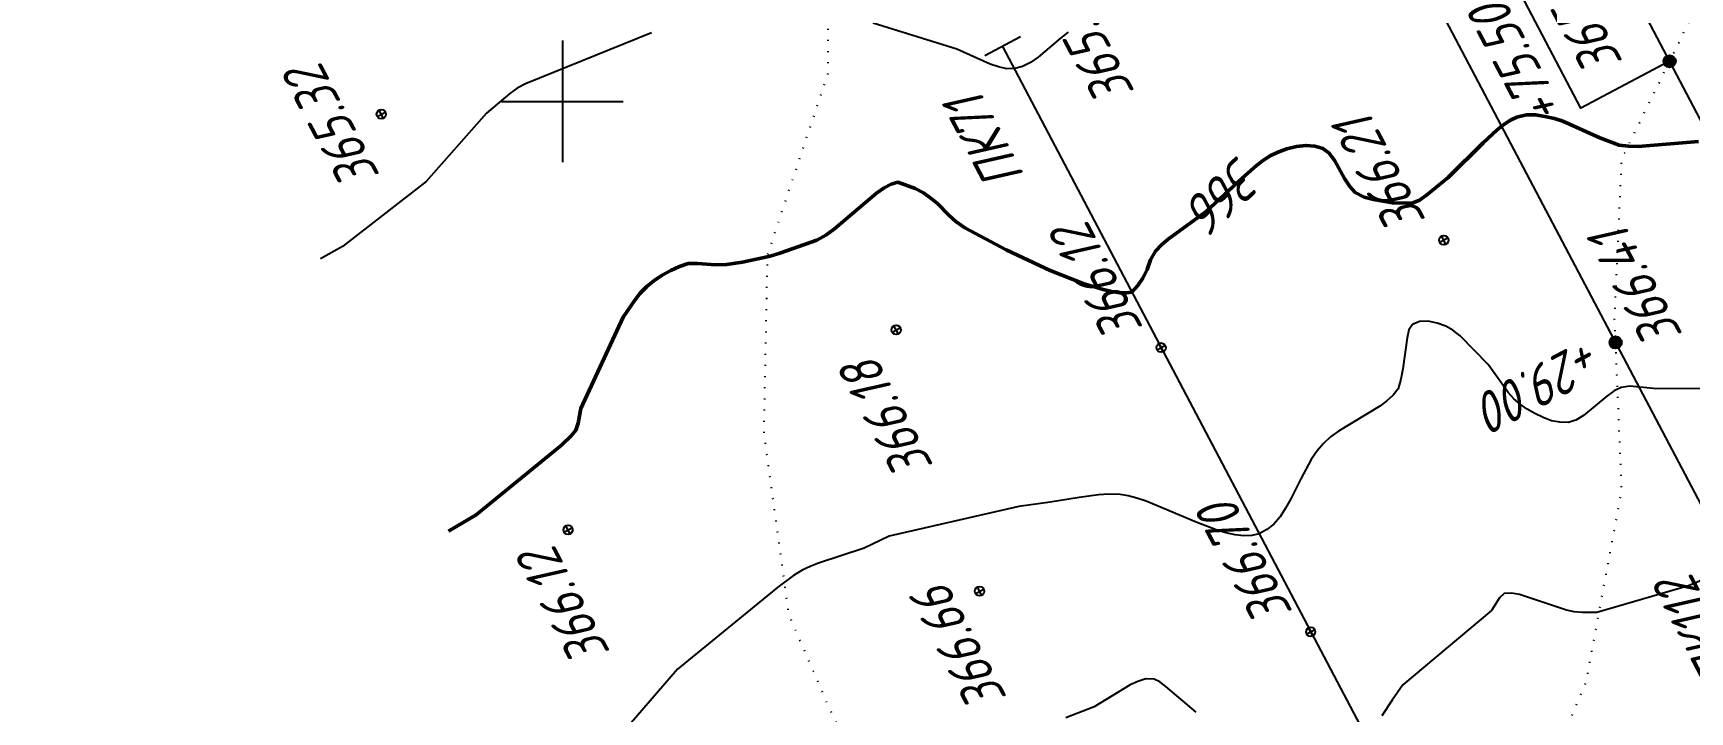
# Model space of a CAD drawing. Extents: x 1519150 to 1520806, y 2185741 to 2187019.
# Drawn here: x 1519547.8 to 1519711.2, y 2186139.8 to 2186206.7 of the extents above; entities that cross this region are included whole.
import ezdxf
from ezdxf.enums import TextEntityAlignment as Align

# ---------------------------------------------------------------- set-up
doc = ezdxf.new("R2010")
doc.units = 0
doc.linetypes.add('ИИDot', pattern=[1, 0, -1])
for name, color, linetype, lineweight in [('ИИ_ГЕОСЕТКА_025', 3, 'Continuous', 25), ('ИИ_КОНТУР_025', 7, 'ИИDot', 25), ('ИИ_ОТМЕТКА_025', 7, 'Continuous', 25), ('ИИ_ПИКЕТАЖ_025', 7, 'Continuous', 25), ('ИИ_РАЗМЕР_025', 7, 'Continuous', 25), ('ИИ_РЕЛЬЕФ_025', 34, 'Continuous', 25), ('ИИ_РЕЛЬЕФ_050', 34, 'Continuous', 50), ('ИИ_ТРАССА_АД_025', 1, 'Continuous', 25), ('ИИ_ТРАССА_ТРУБ_025', 7, 'Continuous', 25)]:
    doc.layers.add(name, color=color, linetype=linetype, lineweight=lineweight)
doc.styles.add('VNIPISIMPLEXCUR', font='simplex.shx', dxfattribs={"width": 0.8, "oblique": 15})
doc.dimstyles.new('ИИ-2000-м-dm$2', dxfattribs={"dimscale": 2, "dimtxt": 2.5, "dimasz": 2.5, "dimexe": 1.25, "dimexo": 0, "dimgap": 1, "dimtad": 2, "dimtoh": 1, "dimzin": 1, "dimdsep": 46, "dimtxsty": 'VNIPISIMPLEXCUR', "dimcen": 2.5, "dimaunit": 1, "dimazin": 0, "dimtfac": 1, "dimtmove": 1, "dimatfit": 2, "dimfxl": 1, "dimarcsym": 0})

# ---------------------------------------------------------------- blocks, each defined once
blk = doc.blocks.new('ИИ05012')
at = {"color": 0, "linetype": 'Continuous', "lineweight": 25, "flags": 128}
for points in [[(0, 3), (0, -3)], [(-3, 0), (3, 0)]]:
    blk.add_lwpolyline(points, dxfattribs=at)
blk = doc.blocks.new('PICKET')
at = {"color": 0, "linetype": 'Continuous', "lineweight": 25}
for p, q in [((-0.2299999999999898, 0), (0.2299999999999898, 0)), ((0, 0.2299999999999898), (0, -0.2299999999999898))]:
    blk.add_line(p, q, dxfattribs=at)
blk.add_circle((0, 0), 0.23, dxfattribs=at)
at = {"color": 0, "linetype": 'Continuous', "style": 'VNIPISIMPLEXCUR', "oblique": 15, "width": 0.8}
blk.add_attdef('OTMETKA', (1.25, 0.3000000000000114), '', height=2, dxfattribs=at)
at = {"color": 8, "linetype": 'Continuous', "style": 'VNIPISIMPLEXCUR', "oblique": 15, "width": 0.8, "flags": 1}
blk.add_attdef('NOMER', (1.25, -2.699999999999989), '', height=2, dxfattribs=at)
blk = doc.blocks.new('ИИ15001')
at = {"color": 0, "linetype": 'Continuous', "lineweight": 25}
blk.add_lwpolyline([(0, 1), (0, -1)], dxfattribs=at)
at = {"color": 0, "linetype": 'Continuous', "lineweight": 25, "style": 'VNIPISIMPLEXCUR', "oblique": 15, "width": 0.8}
blk.add_attdef('STATIONING', text='', height=2, dxfattribs=at).set_placement((0, 2), align=Align.CENTER)
at = {"color": 7, "linetype": 'Continuous', "lineweight": 25, "style": 'VNIPISIMPLEXCUR', "oblique": 15, "width": 0.8}
blk.add_attdef('HEIGHT', text='', height=2, dxfattribs=at).set_placement((0, -2), align=Align.TOP_CENTER)
blk = doc.blocks.new('ИИ15002')
at = {"linetype": 'Continuous', "lineweight": 25}
h = blk.add_hatch(color=0, dxfattribs=at)
edge = h.paths.add_edge_path()
edge.add_arc((0, 0), 0.3, 0, 360)
at = {"color": 0, "linetype": 'Continuous', "lineweight": 25}
blk.add_circle((0, 0), 0.3, dxfattribs=at)
at = {"color": 0, "linetype": 'Continuous', "style": 'VNIPISIMPLEXCUR', "oblique": 15, "width": 0.8}
blk.add_attdef('STATIONING', (1, 1.3), '', height=2, rotation=90, dxfattribs=at)
at = {"color": 7, "linetype": 'Continuous', "style": 'VNIPISIMPLEXCUR', "oblique": 15, "width": 0.8}
blk.add_attdef('HEIGHT', text='', height=2, dxfattribs=at).set_placement((0, -1.3), align=Align.TOP_CENTER)
blk = doc.blocks.new('*D65')
at = {"layer": 'Defpoints', "color": 0, "transparency": 16777216}
for p in [(1519482.409112328, 2186840.189303848), (1519365.936511246, 2186752.536334131), (1519273.871336892, 2186671.02097655), (1519643.409471553, 2186205.467546553), (1519806.552888464, 2185895.815766321)]:
    blk.add_point(p, dxfattribs=at)
at = {"layer": 'ИИ_РАЗМЕР_025', "color": 0, "lineweight": -2, "transparency": 16777216}
for p, q in [((1519364.262754892, 2186762.998756795), (1519357.117982569, 2186776.561613698)), ((1519363.331283786, 2186753.390116534), (1519364.262754892, 2186762.998756795)), ((1519360.922335668, 2186741.637783609), (1519354.165083917, 2186754.46327834))]:
    blk.add_line(p, q, dxfattribs=at)
blk.add_arc((1519360.922335668, 2186741.637783609), 11.99668121645967, 58.24287084898428, 98.58949798204614, dxfattribs=at)
at = {"layer": 'ИИ_РАЗМЕР_025', "color": 0, "transparency": 16777216}
for points in [[(1519359.338653295, 2186752.866542662), (1519358.922510819, 2186754.133272001), (1519355.330394041, 2186752.251479905)], [(1519367.676897516, 2186752.3388314), (1519366.795953772, 2186751.337973819), (1519370.238998388, 2186749.195571378)]]:
    blk.add_solid(points, dxfattribs=at)
at = {"layer": 'ИИ_РАЗМЕР_025', "color": 0, "transparency": 16777216, "insert": (1519357.466049391, 2186768.646781611), "char_height": 4, "attachment_point": 5, "rotation": 117.77979618591188, "style": 'VNIPISIMPLEXCUR'}
blk.add_mtext("78°44'", dxfattribs=at)
blk = doc.blocks.new('*D66')
at = {"layer": 'Defpoints', "color": 0, "transparency": 16777216}
for p in [(1519297.9202522, 2186946.833631685), (1519482.409112327, 2186840.189303847), (1519385.294992009, 2186766.597031469), (1519273.871336892, 2186671.020976549), (1519823.889999998, 2185948.39)]:
    blk.add_point(p, dxfattribs=at)
at = {"layer": 'ИИ_РАЗМЕР_025', "color": 0, "lineweight": -2, "transparency": 16777216}
blk.add_arc((1519392.514684557, 2186767.265873321), 7.250607554596517, 149.8038292730427, 187.0253428711166, dxfattribs=at)
at = {"layer": 'ИИ_РАЗМЕР_025', "color": 0, "transparency": 16777216}
for points in [[(1519385.786563388, 2186771.393894142), (1519386.709283429, 2186770.431415309), (1519389.135359906, 2186773.680814849)], [(1519385.932013401, 2186766.639950971), (1519384.705013556, 2186766.118175963), (1519386.883838502, 2186762.698063932)]]:
    blk.add_solid(points, dxfattribs=at)
at = {"layer": 'ИИ_РАЗМЕР_025', "color": 0, "transparency": 16777216, "insert": (1519377.317446683, 2186774.536060864), "char_height": 4, "attachment_point": 5, "rotation": 117.77979618591188, "style": 'VNIPISIMPLEXCUR'}
blk.add_mtext("101°16'", dxfattribs=at)
blk = doc.blocks.new('*D67')
at = {"layer": 'Defpoints', "color": 0, "transparency": 16777216}
for p in [(1519335.6385637, 2186966.703246912), (1520064.449999998, 2186007.559999999), (1519860.194450777, 2185951.717366618), (1519823.889999998, 2185948.389999999), (1519888.365695801, 2185917.442828899)]:
    blk.add_point(p, dxfattribs=at)
at = {"layer": 'ИИ_РАЗМЕР_025', "color": 0, "lineweight": -2, "transparency": 16777216}
for p, q in [((1519862.615449949, 2185950.153281548), (1519866.306104347, 2185943.154724408)), ((1519866.306104347, 2185943.154724408), (1519874.982264929, 2185926.684846975))]:
    blk.add_line(p, q, dxfattribs=at)
blk.add_arc((1519866.537553367, 2185958.879922402), 9.567505203378783, 217.9509029023209, 273.6469611983709, dxfattribs=at)
at = {"layer": 'ИИ_РАЗМЕР_025', "color": 0, "transparency": 16777216}
for points in [[(1519858.393429006, 2185952.704999103), (1519859.592994351, 2185953.287082225), (1519857.246962314, 2185956.5947367)], [(1519866.965580912, 2185949.973545272), (1519867.326675294, 2185948.690038893), (1519870.99664724, 2185950.41507523)]]:
    blk.add_solid(points, dxfattribs=at)
at = {"layer": 'ИИ_РАЗМЕР_025', "color": 0, "transparency": 16777216, "insert": (1519867.234231952, 2185931.993189299), "char_height": 4, "attachment_point": 5, "rotation": 117.77979618591188, "style": 'VNIPISIMPLEXCUR'}
blk.add_mtext("103°58'", dxfattribs=at)
blk = doc.blocks.new('*D68')
at = {"layer": 'Defpoints', "color": 0, "transparency": 16777216}
for p in [(1519313.519091005, 2186955.050938153), (1520064.449999998, 2186007.559999999), (1519855.577868956, 2185949.860179517), (1519823.889999998, 2185948.39), (1519857.396105626, 2185922.593026144)]:
    blk.add_point(p, dxfattribs=at)
at = {"layer": 'ИИ_РАЗМЕР_025', "color": 0, "lineweight": -2, "transparency": 16777216}
for p, q in [((1519854.606492382, 2185946.846345301), (1519859.085154773, 2185938.333521635)), ((1519859.085154773, 2185938.333521635), (1519865.275583687, 2185926.582286222))]:
    blk.add_line(p, q, dxfattribs=at)
blk.add_arc((1519841.522191079, 2185952.726950225), 14.34504983779231, 313.8079910521073, 357.7899195411408, dxfattribs=at)
at = {"layer": 'ИИ_РАЗМЕР_025', "color": 0, "transparency": 16777216}
for points in [[(1519855.193321513, 2185952.106333075), (1519856.519819107, 2185952.241173388), (1519855.452049371, 2185956.153246014)], [(1519851.842375215, 2185941.833896246), (1519851.062551459, 2185942.915401071), (1519848.207948862, 2185940.035177389)]]:
    blk.add_solid(points, dxfattribs=at)
at = {"layer": 'ИИ_РАЗМЕР_025', "color": 0, "transparency": 16777216, "insert": (1519858.770416544, 2185929.531307537), "char_height": 4, "attachment_point": 5, "rotation": 117.77979618591188, "style": 'VNIPISIMPLEXCUR'}
blk.add_mtext("76°2'", dxfattribs=at)

msp = doc.modelspace()

# ---------------------------------------------------------------- linework, layer by layer
at = {"layer": 'ИИ_КОНТУР_025', "flags": 128}
msp.add_lwpolyline([(1519559.266270286, 2186236.446046336), (1519567.53115699, 2186243.78624468), (1519575.957855827, 2186247.995938877), (1519588.949019881, 2186250.451599081), (1519604.046851949, 2186250.451599081), (1519610.717985181, 2186246.94351708), (1519619.495799817, 2186235.71765888), (1519625.113599041, 2186218.528058476), (1519626.166933049, 2186209.056241277), (1519626.166933048, 2186202.74168947), (1519620.198018025, 2186184.85047687), (1519619.846902225, 2186167.310073871), (1519622.304699429, 2186149.418854263), (1519626.869151256, 2186138.894615267), (1519638.455865504, 2186132.229260867), (1519660.224830804, 2186126.616328262), (1519677.429344277, 2186125.914716067), (1519692.176060546, 2186125.563906465), (1519696.038294165, 2186131.176832061), (1519700.953875182, 2186142.753499862), (1519704.464993002, 2186161.697141268), (1519703.762774794, 2186178.53593207), (1519704.464993001, 2186194.322294069), (1519712.891691839, 2186211.511894473), (1519722.020622274, 2186230.455535878), (1519729.042871304, 2186244.487856875), (1519732.102029575, 2186251.365008948)], dxfattribs=at)
at = {"layer": 'ИИ_ПИКЕТАЖ_025', "color": 1, "elevation": 365.8199999999999}
msp.add_lwpolyline([(1519709.183972151, 2186203.948527012), (1519700.444062757, 2186199.344433406), (1519691.801950186, 2186215.749677808)], dxfattribs=at)
at = {"layer": 'ИИ_РЕЛЬЕФ_025'}
for points, elevation in [([(1519608.766747034, 2186206.759847116), (1519596.36944995, 2186201.73044598), (1519595.550684909, 2186201.302358045), (1519594.800196213, 2186200.773410461), (1519592.52433755, 2186198.831677887), (1519586.553913042, 2186192.109030435), (1519578.30521739, 2186185.683813043), (1519576.148603447, 2186184.484037931)], 365.4999999999999), ([(1519649.864775998, 2186206.805087931), (1519649.117811142, 2186206.245034351), (1519646.898470186, 2186204.368111201), (1519646.147913064, 2186203.840851357), (1519645.382986868, 2186203.444766453), (1519644.598303198, 2186203.229047096), (1519643.811989099, 2186203.223804715), (1519643.006951042, 2186203.389492918), (1519642.188295563, 2186203.679494273), (1519638.879630085, 2186205.150282575), (1519630.630691652, 2186207.693617569)], 365.4999999999999), ([(1519717.025724207, 2186171.621888618), (1519707.602727272, 2186171.6981), (1519705.24600333, 2186171.918139629), (1519704.414285712, 2186171.7899), (1519703.714679657, 2186171.465824497), (1519702.984821305, 2186170.941663297), (1519700.695169622, 2186169.033854334), (1519699.925739239, 2186168.574539168), (1519699.166775138, 2186168.347732716), (1519698.360962188, 2186168.371019397), (1519697.532858547, 2186168.52677384), (1519696.704272148, 2186168.826799823), (1519695.897219016, 2186169.220712693), (1519695.133663151, 2186169.673674909), (1519694.435568556, 2186170.150848927), (1519693.819579634, 2186170.680436265), (1519693.268345485, 2186171.29793089), (1519691.279258124, 2186174.060933685), (1519688.515132286, 2186176.889558977), (1519687.819635913, 2186177.455679163), (1519687.118781642, 2186177.852555984), (1519686.259957223, 2186178.151666577), (1519685.365834134, 2186178.32527648), (1519684.534460586, 2186178.288002684), (1519683.838468608, 2186178.00759099), (1519683.480300548, 2186177.488562149), (1519683.290240804, 2186176.705907895), (1519682.872962202, 2186173.64335581), (1519682.675897725, 2186172.60759794), (1519682.403061223, 2186171.673165306), (1519681.908636717, 2186171.053712541), (1519681.29929877, 2186170.491620895), (1519680.59797552, 2186169.97212472), (1519676.514064479, 2186167.496778324), (1519675.742320265, 2186166.922776422), (1519675.039087703, 2186166.288010473), (1519674.415046936, 2186165.553105409), (1519673.848572815, 2186164.704108786), (1519672.824277992, 2186162.79588966), (1519671.838110187, 2186160.827450682), (1519671.319294842, 2186159.903179246), (1519670.76197636, 2186159.062889442), (1519670.150143113, 2186158.33959347), (1519669.456732677, 2186157.790246473), (1519668.698885795, 2186157.376031811), (1519667.976102041, 2186157.211589127), (1519667.181711609, 2186157.187212117), (1519666.325953198, 2186157.284487165), (1519665.419065506, 2186157.485000654), (1519664.471287233, 2186157.77033897), (1519662.494013741, 2186158.521835615), (1519657.551953774, 2186160.596058555), (1519656.645644018, 2186160.8971053), (1519655.790591972, 2186161.117254326), (1519654.997036336, 2186161.238092016), (1519653.892642744, 2186161.281975172), (1519652.862016737, 2186161.233721191), (1519650.941593754, 2186160.961315058), (1519648.111255359, 2186160.489885085), (1519645.013043748, 2186160.083025), (1519632.224293749, 2186157.14998125), (1519629.760692306, 2186155.954592308), (1519625.265918973, 2186154.501443918), (1519624.427401817, 2186154.167871777), (1519623.644285712, 2186153.794935714), (1519622.784109891, 2186153.283418187), (1519621.248975275, 2186152.128781497), (1519611.344610453, 2186144.027763637), (1519605.316451611, 2186137.086029032)], 366.4999999999999), ([(1519714.702490371, 2186153.807596889), (1519711.042961308, 2186152.26755878), (1519701.996666665, 2186149.6316125), (1519700.581024743, 2186149.609400449), (1519699.765444998, 2186149.688399999), (1519699.002276332, 2186149.858006408), (1519694.373113028, 2186151.386119106), (1519693.587338183, 2186151.528329189), (1519692.854745721, 2186151.493072507), (1519692.400533682, 2186151.079554269), (1519691.620851902, 2186149.822911632), (1519682.874594529, 2186142.495141713), (1519681.827619318, 2186140.995793809), (1519680.799538093, 2186139.441652964)], 366.9999999999999), ([(1519662.491589275, 2186139.783935469), (1519659.5194004, 2186142.339532658), (1519658.895804793, 2186142.787054464), (1519658.35271696, 2186143.045374149), (1519657.530258351, 2186143.093649905), (1519656.735533332, 2186142.815477778), (1519656.000865718, 2186142.486260642), (1519652.419495651, 2186140.325652173), (1519649.626613332, 2186139.225286667)], 366.9999999999999)]:
    msp.add_lwpolyline(points, dxfattribs=dict(at, elevation=elevation))
at = {"layer": 'ИИ_РЕЛЬЕФ_050', "elevation": 365.9999999999999}
msp.add_lwpolyline([(1519712.044444443, 2186196.034344445), (1519706.092067523, 2186195.542170119), (1519705.136808299, 2186195.571383214), (1519704.208888887, 2186195.683233333), (1519702.31444813, 2186196.419959097), (1519698.665432282, 2186198.055762466), (1519697.84470853, 2186198.307363844), (1519696.865384542, 2186198.521795758), (1519695.960642969, 2186198.66460101), (1519695.064394379, 2186198.659125229), (1519694.110549337, 2186198.428714043), (1519693.486734512, 2186198.134411839), (1519692.840534598, 2186197.714620478), (1519692.175899903, 2186197.191485105), (1519690.807127414, 2186195.923762906), (1519687.339109238, 2186192.496097376), (1519685.218143237, 2186190.754776325), (1519684.511427674, 2186190.27177409), (1519683.805190042, 2186189.959288559), (1519681.877624288, 2186189.992050502), (1519679.991379022, 2186190.314772956), (1519679.068758246, 2186190.56193575), (1519678.182815902, 2186191.027279453), (1519677.635583018, 2186191.598342958), (1519677.138601792, 2186192.389088738), (1519676.161884192, 2186194.152399634), (1519675.615392756, 2186194.886350998), (1519674.985642855, 2186195.362757143), (1519674.186723285, 2186195.600857136), (1519673.309606028, 2186195.654666086), (1519672.38101585, 2186195.54961301), (1519671.427677515, 2186195.311126924), (1519670.476315788, 2186194.964636842), (1519669.808033385, 2186194.630965871), (1519669.126482481, 2186194.192623303), (1519668.434004576, 2186193.668080597), (1519667.025633762, 2186192.434280605), (1519663.477389224, 2186189.134280279), (1519659.733490101, 2186186.419807117), (1519659.070802402, 2186185.846146194), (1519658.487032486, 2186185.244282839), (1519657.982475065, 2186184.391288214), (1519657.655968954, 2186183.416495629), (1519657.241376345, 2186182.584713303), (1519656.756647041, 2186181.842572262), (1519656.16446409, 2186181.198602117), (1519655.621576854, 2186181.114360651), (1519654.954901987, 2186181.133503073), (1519654.179443573, 2186181.24627643), (1519653.310205695, 2186181.44292777), (1519651.350407872, 2186182.048852587), (1519648.082467207, 2186183.34300086), (1519643.742662447, 2186185.37806183), (1519639.696317684, 2186187.541581123), (1519638.78679145, 2186188.162475611), (1519638.098881757, 2186188.781909003), (1519636.988261748, 2186189.937274404), (1519636.365726315, 2186190.433647368), (1519635.590803531, 2186190.985946312), (1519634.778536272, 2186191.405395945), (1519633.086609026, 2186192.030367695), (1519632.430637945, 2186191.856430174), (1519631.725434005, 2186191.487637142), (1519630.977549772, 2186190.964095766), (1519626.827263932, 2186187.428914577), (1519625.960901775, 2186186.819133648), (1519625.097727271, 2186186.335354546), (1519621.42544472, 2186185.025674343), (1519620.480893034, 2186184.736126595), (1519617.750918572, 2186184.145252072), (1519616.193124998, 2186183.90869375), (1519615.131441561, 2186183.887773683), (1519613.314654107, 2186184.005637857), (1519612.408621795, 2186184.011776078), (1519611.555767589, 2186183.739064162), (1519610.683392977, 2186183.345187183), (1519609.827468515, 2186182.862326338), (1519609.023964758, 2186182.322662822), (1519608.30885226, 2186181.758377832), (1519607.637154439, 2186181.068608064), (1519607.067948499, 2186180.305521881), (1519605.991031747, 2186178.735359667), (1519601.803831908, 2186169.735789368), (1519601.542247314, 2186168.273131765), (1519601.304857141, 2186167.607705715), (1519600.906352381, 2186167.068716764), (1519599.909999999, 2186166.11398), (1519591.504999999, 2186159.262475), (1519588.77232941, 2186157.623529412)], dxfattribs=at)
at = {"layer": 'ИИ_ТРАССА_АД_025'}
msp.add_lwpolyline([(1519857.396105626, 2185922.593026145), (1519313.519091005, 2186955.050938153)], dxfattribs=at)
at = {"layer": 'ИИ_ТРАССА_ТРУБ_025', "color": 4}
for points in [[(1520767.289934108, 2186180.317153193), (1520640.489999998, 2186149.16), (1520353.579999999, 2186078.63), (1520064.449999999, 2186007.56), (1519823.889999998, 2185948.39), (1519297.920252201, 2186946.833631686)], [(1519806.552888464, 2185895.815766321), (1519784.019999998, 2185938.6), (1519708.809999998, 2186081.35), (1519643.409471553, 2186205.467546553)]]:
    msp.add_lwpolyline(points, dxfattribs=at)

# ---------------------------------------------------------------- block references
at = {"layer": 'ИИ_ГЕОСЕТКА_025', "xscale": 2, "yscale": 2, "zscale": 2}
msp.add_blockref('ИИ05012', (1519599.999999998, 2186200), dxfattribs=at)
at = {"layer": 'ИИ_ОТМЕТКА_025'}
ref = msp.add_blockref('PICKET', (1519582.139999999, 2186198.7299, 365.3199999999999), dxfattribs=dict(at, xscale=2, yscale=2, zscale=2, rotation=117.7797222222222))
ref.add_attrib('OTMETKA', '365.32', (1519582.060078356, 2186192.671588103, 365.3199999999999), dxfattribs={"layer": '0', "color": 0, "linetype": 'Continuous', "height": 4, "rotation": 117.7797222245429, "style": 'VNIPISIMPLEXCUR', "oblique": 14.99999999999939, "width": 0.7999999999999998})
at = {"layer": 'ИИ_ОТМЕТКА_025', "xscale": 2, "yscale": 2, "zscale": 2, "rotation": 117.7797222222222}
for p, values in [((1519686.909899999, 2186186.3299, 366.2099999999999), {'OTMETKA': '366.21'}), ((1519659.033908193, 2186175.726787318, 366.1199999999999), {'OTMETKA': '366.12'}), ((1519673.785716113, 2186147.71773944, 366.6999999999999), {'OTMETKA': '366.70'})]:
    msp.add_blockref('PICKET', p, dxfattribs=at).add_auto_attribs(values)
at = {"layer": 'ИИ_ОТМЕТКА_025'}
ref = msp.add_blockref('PICKET', (1519632.909899998, 2186177.47, 366.1799999999999), dxfattribs=dict(at, xscale=2, yscale=2, zscale=2, rotation=117.7797222222222))
ref.add_attrib('OTMETKA', '366.18', (1519636.651405902, 2186164.065216284, 366.1799999999999), dxfattribs={"layer": '0', "color": 0, "linetype": 'Continuous', "height": 4, "rotation": 117.7797222245429, "style": 'VNIPISIMPLEXCUR', "oblique": 14.99999999999939, "width": 0.7999999999999998})
ref = msp.add_blockref('PICKET', (1519600.549999999, 2186157.7699, 366.1199999999999), dxfattribs=dict(at, xscale=2, yscale=2, zscale=2, rotation=117.7797222222222))
ref.add_attrib('OTMETKA', '366.12', (1519604.782868135, 2186145.686540168, 366.1199999999999), dxfattribs={"layer": '0', "color": 0, "linetype": 'Continuous', "height": 4, "rotation": 117.7797222245429, "style": 'VNIPISIMPLEXCUR', "oblique": 15, "width": 0.8})
ref = msp.add_blockref('PICKET', (1519641.139999998, 2186151.72, 366.66), dxfattribs=dict(at, xscale=2, yscale=2, zscale=2, rotation=117.7797222222222))
ref.add_attrib('OTMETKA', '366.66', (1519643.911789187, 2186141.212881398, 366.66), dxfattribs={"layer": '0', "color": 0, "linetype": 'Continuous', "height": 4, "rotation": 117.7797222245429, "style": 'VNIPISIMPLEXCUR', "oblique": 14.99999999999939, "width": 0.7999999999999998})
at = {"layer": 'ИИ_ПИКЕТАЖ_025', "color": 1}
ref = msp.add_blockref('ИИ15002', (1519709.183972151, 2186203.948527012, 365.8199999999999), dxfattribs=dict(at, xscale=2, yscale=2, zscale=2, rotation=117.7793137903056))
ref.add_attrib('STATIONING', '+75.50', (1519698.849341278, 2186198.898129815, 365.8199999999999), dxfattribs={"layer": '0', "color": 0, "linetype": 'Continuous', "height": 3.999999999999999, "rotation": 117.7791666601853, "style": 'VNIPISIMPLEXCUR', "oblique": 14.99999999999995, "width": 0.8000000000000003})
ref.add_attrib('HEIGHT', '365.82', dxfattribs={"layer": '0', "color": 7, "linetype": 'Continuous', "height": 4, "rotation": 117.7793137771847, "style": 'VNIPISIMPLEXCUR', "oblique": 15.00000000000003, "width": 0.7999999999999997}).set_placement((1519698.076325295, 2186207.745673287, 365.8199999999999), align=Align.TOP_CENTER)
at = {"layer": 'ИИ_ПИКЕТАЖ_025', "color": 4}
ref = msp.add_blockref('ИИ15001', (1519643.409471551, 2186205.467546536, 365.4399999999999), dxfattribs=dict(at, xscale=1.999999999999999, yscale=1.999999999999999, zscale=1.999999999999999, rotation=117.7857999999999))
ref.add_attrib('STATIONING', 'ПК71', dxfattribs={"layer": '0', "color": 0, "linetype": 'Continuous', "lineweight": 25, "height": 3.999999999999999, "rotation": 117.7857999989923, "style": 'VNIPISIMPLEXCUR', "oblique": 14.99999999999986, "width": 0.8000000000000006}).set_placement((1519643.417910865, 2186196.869210847), align=Align.CENTER)
ref.add_attrib('HEIGHT', '365.44', dxfattribs={"layer": '0', "color": 7, "linetype": 'Continuous', "lineweight": 25, "height": 4, "rotation": 117.7797222245429, "style": 'VNIPISIMPLEXCUR', "oblique": 14.99999999999986, "width": 0.8}).set_placement((1519649.89094676, 2186204.902477541), align=Align.TOP_CENTER)
ref = msp.add_blockref('ИИ15002', (1519703.858308968, 2186176.245077239, 366.41), dxfattribs=dict(at, xscale=1.999999999999999, yscale=1.999999999999999, zscale=1.999999999999999, rotation=117.7797222222222))
ref.add_attrib('STATIONING', '+29.00', (1519701.259088522, 2186176.831021136, 366.41), dxfattribs={"layer": '0', "color": 0, "linetype": 'Continuous', "height": 3.999999999999998, "rotation": 207.7798502702582, "style": 'VNIPISIMPLEXCUR', "oblique": 14.99999999999995, "width": 0.8000000000000006})
ref.add_attrib('HEIGHT', '366.41', dxfattribs={"layer": '0', "color": 7, "linetype": 'Continuous', "height": 3.999999999999999, "rotation": 117.7797222245429, "style": 'VNIPISIMPLEXCUR', "oblique": 14.99999999999986, "width": 0.8000000000000002}).set_placement((1519704.132111285, 2186180.580966399, 366.41), align=Align.TOP_CENTER)
ref = msp.add_blockref('ИИ15001', (1519717.387471116, 2186150.562790668, 367.1), dxfattribs=dict(at, xscale=2, yscale=2, zscale=2, rotation=117.7798))
ref.add_attrib('STATIONING', 'ПК112', dxfattribs={"layer": '0', "color": 0, "linetype": 'Continuous', "lineweight": 25, "height": 3.999999999999998, "rotation": 117.7798000020903, "style": 'VNIPISIMPLEXCUR', "oblique": 15.00000000000011, "width": 0.8}).set_placement((1519713.848489724, 2186148.698491682), align=Align.CENTER)
ref.add_attrib('HEIGHT', '367.10', dxfattribs={"layer": '0', "color": 7, "linetype": 'Continuous', "lineweight": 25, "height": 3.999999999999996, "rotation": 117.7797222245429, "style": 'VNIPISIMPLEXCUR', "oblique": 15.00000000000019, "width": 0.8000000000000005}).set_placement((1519720.926452507, 2186152.427089654), align=Align.TOP_CENTER)

# ---------------------------------------------------------------- texts
at = {"layer": 'ИИ_РЕЛЬЕФ_025', "style": 'VNIPISIMPLEXCUR', "oblique": 15, "width": 0.8}
msp.add_text('366', height=4, rotation=222.9239759868019, dxfattribs=at).set_placement((1519665.397596135, 2186190.920144631, 365.9999999999999), align=Align.MIDDLE)

# ---------------------------------------------------------------- dimensions: what is measured, and where the dimension line sits
at = {"layer": 'ИИ_РАЗМЕР_025'}
for base, line1, line2, override, picture, middle in [((1519860.194450777, 2185951.717366618), ((1520064.449999999, 2186007.56), (1519823.889999998, 2185948.39)), ((1519335.6385637, 2186966.703246912), (1519888.365695801, 2185917.442828899)), {"dimtxt": 2, "dimasz": 2, "dimzin": 0}, '*D67', (1519867.234231952, 2185931.993189299)), ((1519855.577868956, 2185949.860179517), ((1520064.449999999, 2186007.56), (1519823.889999998, 2185948.39)), ((1519857.396105626, 2185922.593026145), (1519313.519091005, 2186955.050938153)), {"dimtxt": 2, "dimasz": 2, "dimzin": 0}, '*D68', (1519858.770416544, 2185929.531307537)), ((1519385.294992009, 2186766.597031469), ((1519823.889999998, 2185948.39), (1519297.920252201, 2186946.833631686)), ((1519273.871336892, 2186671.02097655), (1519482.409112328, 2186840.189303848)), {"dimtxt": 2, "dimasz": 2, "dimgap": 0.5, "dimtmove": 2}, '*D66', (1519377.317446683, 2186774.536060863)), ((1519365.936511246, 2186752.536334131), ((1519806.552888464, 2185895.815766321), (1519643.409471553, 2186205.467546553)), ((1519273.871336892, 2186671.02097655), (1519482.409112328, 2186840.189303848)), {"dimtxt": 2, "dimasz": 2, "dimgap": 0.5}, '*D65', (1519357.466049391, 2186768.646781611))]:
    dim = msp.add_angular_dim_2l(base=base, line1=line1, line2=line2, dimstyle='ИИ-2000-м-dm$2', override=override, dxfattribs=at)
    dim.commit()
    dim.dimension.update_dxf_attribs({"geometry": picture, "text_midpoint": middle, "dimtype": 162})

doc.saveas('drawing.dxf')
